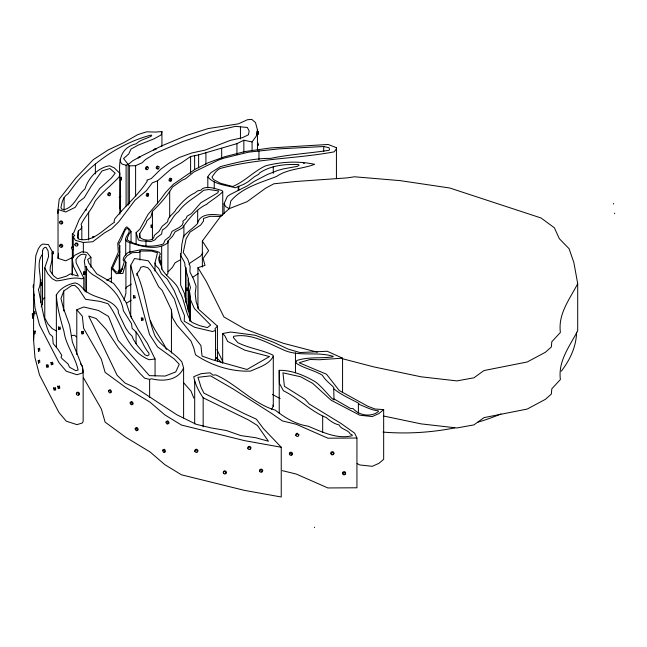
<?xml version="1.0" encoding="UTF-8"?>
<svg xmlns="http://www.w3.org/2000/svg" width="647" height="647" viewBox="0 0 647 647"><rect width="100%" height="100%" fill="white"/><g stroke="black" fill="none" stroke-linecap="round" stroke-linejoin="round"><path stroke-width="0.97" d="M189.992 316.448L185.527 299.755L185.527 268.828L185.98 267.963L184.864 266.071C186.174 261.348 179.065 256.754 181.265 252.67L181.815 244.712L183.449 236.511C187.646 231.553 192.992 228.399 197.4 223.716C200.077 212.564 213.445 214.222 221.945 215.305L221.945 215.2M32.989 316.148L32.981 316.876M83.196 331.644C83.293 329.533 83.528 335.292 83.261 333.464M32.884 317.151L32.9 318.502L32.916 316.06M33.66 295.161C33.693 299.302 33.725 290.754 33.757 294.895M59.807 327.196C60.066 325.101 60.203 331.968 59.847 328.312M119.873 214.238L120.116 177.238L120.188 178.208M34.978 331.45L35.092 330.819L35.205 333.528M39.507 360.662L39.613 360.031L39.726 362.741M118.757 272.533L118.725 270.22M120.002 272.508L120.002 271.287M142.583 318.13C143.003 315.995 143.246 322.91 142.647 319.246M187.072 288.279C187.323 286.12 187.921 291.926 187.25 290.082M34.801 311.393L34.914 314.013L34.849 313.496M188.245 311.272L188.326 278.493L185.527 268.828M207.808 187.905L207.808 176.938L208.488 175.677L210.898 172.709L220.457 166.627C236.794 162.348 253.673 158.264 270.648 158.378C289.896 154.342 309.856 153.234 329.113 150.298L329.574 149.247L328.959 147.678L323.718 146.521L279.269 148.842L248.537 152.158L224.307 158.038L218.468 160.068L194.06 171.892L185.228 178.96L182.236 180.198L172.506 186.999C167.298 195.928 160.044 203.991 152.433 211.31L150.791 217.093L146.748 220.926L146.335 222.649L139.687 233.834L140.092 237.578C143.48 240.708 154.212 242.059 154.261 235.411L158.919 231.537L162.106 226.337L167.63 221.784C167.816 215.912 174.278 213.874 176.34 208.957C181.621 202.673 187.404 196.243 195.038 192.863L197.578 190.865L200.934 190.226L202.309 188.738C208.358 185.568 215.944 189.005 222.067 190.541L222.738 191.795C217.902 196.526 212.386 199.753 207.161 203.789L207.04 204.137C197.343 208.423 190.404 217.068 184.217 225.221L182.422 227.987L175.062 231.893L172.474 236.349L167.994 240.967L167.913 242.714C156.93 251.521 139.056 245.876 127.135 241.687C122.048 237.223 132.837 232.734 127.799 228.593C123.868 227.372 122.59 240.757 119.113 243.046L119.04 244.873L119.816 245.771L119.816 271.708M167.994 240.967L167.913 273.632L166.441 275.032M47.514 365.126C47.838 363.04 49.059 368.03 47.943 367.173M54.841 387.99C55.27 385.733 56.338 391.629 55.157 389.785M52.14 252.095L52.14 254.206M136.121 244.615L136.121 232.629L139.841 229.184L148.139 214.319L160.068 200.085L165.527 192.588L173.234 184.371L194.982 169.377L208.229 162.72L224.558 156.76L245.173 151.511L270.794 147.928L328.11 144.467L336.432 147.686L336.351 149.117L334.038 151.883C296.253 158.847 257.231 158.386 220.053 168.511C216.244 170.371 214.27 173.784 211.981 177.076L213.494 179.551L220.425 183.255L232.685 186.53C244.873 181.403 253.624 171.479 265.399 165.899C281.461 161.645 298.372 160.852 314.66 164.314C302.149 169.118 287.931 168.673 276.633 176.413C260.628 182.737 242.269 187.355 230.761 201.08L229.362 208.706L225.706 206.676L224.08 203.7L227.348 196.429L230.122 194.537L247.453 185.81L254.303 181.306L267.138 174.633L277.717 170.428L283.2 168.924L297.329 166.344L299.051 165.211L298.574 164.605C284.971 163.982 270.818 165.357 259.334 173.113L258.8 174.197L254.619 176.599L248.165 181.71L244.048 184.16L235.298 187.767C225.973 185.115 214.537 184.727 207.808 176.938M155.062 375.98L155.062 359.004L149.125 359.732C125.583 350.221 121.976 321.996 108.017 303.718L99.889 301.381L85.574 299.31L78.441 288.643L74.72 285.311L71.542 285.659L63.762 290.996L60.964 298.542L63.333 307.915L69.585 325.223L72.367 341.996L82.606 367.601L83.156 371.37L83.156 421.302L82.371 422.976L76.953 424.642L66.269 421.173L58.901 412.454L39.507 374.977L34.978 357.637L33.595 340.079L33.595 290.147L35.803 255.67L38.383 248.634L40.599 245.488L42.726 244.073L48.388 244.558L52.358 251.812L51.946 260.563L50.24 267.348L50.078 270.858L53.652 275.905L57.518 278.784L66.18 276.269L70.321 273.859L78.295 276.107L73.346 266.192L72.173 258.024L75.238 254.999L81.821 251.788L86.868 252.37L90.928 257.271L90.928 267.251M33.595 340.079L33.976 334.167M57.915 212.353L57.809 213.211L57.955 210.574M134.73 295.42L135.118 298.024L134.891 297.515M72.674 257.409L65.703 260.814L58.036 258.331L58.036 209.507L59.209 199.219L75.731 178.111L93.249 159.68L108.195 149.942L123.472 142.809L137.811 134.625L146.659 131.818L155.612 132.077L161.928 131.559L161.928 146.505M58.036 258.331L58.57 253.656M154.981 270.964L154.981 262.989L157.48 252.775L151.398 251.028L139.97 251.068L139.809 252.354L132.004 252.71L126.772 256.066L124.281 259.625L125.914 262.294L125.914 293.212L123.973 300.321M92.505 237.95L93.031 236.365L93.217 237.004M120.099 178.467C118.749 162.712 118.692 148.179 136.242 143.771C140.585 139.453 146.804 138.79 151.73 135.838L151.22 135.029C126.683 141.475 103.617 155.256 85.42 172.935C78.554 178.879 73.491 186.643 67.935 193.914C62.896 196.931 61.886 202.462 60.931 207.695L61.813 209.232L64.837 209.499C74.745 206.417 77.503 195.087 84.959 188.932C88.356 177.982 97.972 167.492 109.634 165.786L114.317 167.913L119.873 173.331L119.258 176.704C111.519 185.301 102.266 192.013 95.117 201.322C91.745 209.725 85.056 216.203 81.134 224.372L81.821 226.741L80.81 229.159L78.327 230.809L77.438 236.373L77.664 237.95L79.217 239.317C93.208 242.358 103.924 228.981 114.519 222.18L114.042 221.371L114.77 218.888C125.219 205.9 138.256 195.119 147.362 180.966L146.861 180.149L151.277 178.588L160.868 169.134L168.778 163.351L179.251 157.512L191.771 152.967L205.236 150.055L230.316 140.391L242.447 137.674L248.383 134.811L249.2 131.009L247.324 127.475L235.411 126.343L209.943 132.295L182.68 141.596L156.162 152.902L145.438 159.583L142.057 162.834L135.603 165.664L129.368 165.883L123.553 158.564L128.704 154.002L131.026 149.053L138.118 145.171L153.929 138.887L161.087 134.972L161.928 131.559M190.081 321.632L190.453 296.552L189.474 291.296L190.477 287.47L188.245 280.345M120.099 159.534L120.949 162.818L122.251 164.176L126.1 165.236L128.858 163.966L132.845 160.691L141.418 156L161.79 145.834L186.708 135.417L208.164 128.583L238.347 123.852L247.469 119.727L251.78 119.396L255.5 122.574L257.449 129.829L256.358 135.999L252.079 141.919L252.079 150.88M160.116 262.836L159.615 254.902L160.359 254.311L160.141 253.349L159.041 252.201L156.784 251.392L152.126 250.187L141.378 249.637L128.211 252.387C125.858 254.279 123.245 256.81 123.124 259.981L124.208 261.501L124.03 262.617L121.038 271.603L118.078 272.29L116.128 271.877L112.554 267.987L118.061 255.953L119.242 254.627L119.695 252.217L119.234 247.566L119.816 245.771M58.909 385.976C59.621 384.666 60.236 389.809 59.217 388.054M52.666 251.408C53.24 250.373 54.065 253.867 53.216 253.915M257.174 134.228L257.247 131.519L257.32 132.15M185.527 299.755L185.98 298.89L184.864 296.997L184.597 293.819L180.65 285.084L180.642 253.365M120.035 179.947L119.873 179.583M56.265 330.835L52.148 328.579L47.87 323.791L44.772 317.823L44.772 267.89L48.582 256.479L48.121 250.955L46.091 247.324L44.732 247.469L43.276 248.691L42.484 250.987L42.5 254.125C34.437 264.963 44.142 278.089 38.44 289.549C41.78 304.478 43.26 319.828 49.625 333.941L52.633 336.618L53.183 343.557L57.979 349.34L61.837 355.446L60.988 357.144L62.031 358.648L68.089 364.01L69.561 367.245L75.796 370.658L78.125 370.06C75.238 356.554 65.816 345.247 63.996 331.507C60.592 319.642 57.073 307.43 56.338 294.967C60.276 288.238 67.579 284.348 75.044 282.917C80.867 283.871 82.921 290.099 87.855 292.59C97.729 299.051 112.352 298.768 118.28 310.423L118.352 312.784L125.567 327.892L128.947 332.914L132.166 336.23L133.347 339.376L137.107 345.183L145.041 354.896L147.443 355.818L149.069 354.766L148.883 353.036C142.259 345.627 140.504 334.386 132.142 328.498L131.527 323.662L123.375 310.706C121.086 293.924 106.367 282.577 92.65 274.563C89.836 272.427 86.827 269.969 86.156 266.378L85.161 266.871L85.161 291.837M120.609 271.991L122.445 267.923M257.838 142.607L258.153 145.438L257.838 143.828M120.949 211.642L120.099 208.358L120.69 206.636M151.034 227.542L151.155 224.832L151.277 225.463M334.006 400L333.706 387.383C329.824 383.445 325.231 380.137 322.287 375.171C313.973 370.141 304.058 368.466 295.946 363.08L296.787 360.516C308.562 356.537 321.066 358.673 333.1 356.812L333.181 356.343C317.936 351.58 301.704 356.36 286.435 351.151C269.783 344.317 252.193 332.704 233.583 336.319L233.365 337.564L237.805 342.643C248.958 348.321 261.712 349.703 272.824 355.057L273.293 356.182C269.217 364.69 258.533 367.367 250.607 371.087C231.4 371.985 211.343 365.506 195.515 354.831L193.776 347.997L191.002 341.018L177.019 325.304L172.353 317.451L171.439 310.01L162.195 290.438L158.644 286.823L150.419 270.592L147.759 267.704L143.464 266.475L140.698 267.348L139.509 270.357L136.978 273.608L136.978 275.614M273.293 356.182L273.293 406.235L271.578 409.292M93.944 237.061L94.139 236.632M111.389 282.052L111.389 268.084L118.32 252.29L117.746 243.369L125.381 228.011L126.78 226.854L129.416 229.07L131.05 231.569L131.05 242.544M125.914 262.294L122.914 273.43L116.274 273.641L111.389 268.084M83.156 371.37L82.371 373.036L76.953 374.71L66.269 371.232L58.901 362.522L39.507 325.045L34.978 307.705L33.595 290.147M41.19 306.767L42.5 304.066L42.484 250.987M202.349 267.057L202.349 241.016L220.627 216.373L229.362 208.601L247.211 201.629L265.553 188.245L273.851 183.797L296.035 181.475L347.14 177.893L354.475 176.785L400.178 180.634L449.762 188.002L540.997 217.966L554.366 227.784L559.34 238.703L569.085 248.707L573.873 262.577L577.698 283.685C569.546 299.424 557.965 313.819 560.383 332.469L551.818 341.721L551.333 346.986L545.429 352.243L527.265 361.964L484.005 370.545L473.919 377.816L456.879 380.897L421.1 376.805L373.772 366.889L341.673 358.519M131.511 317.976L130.718 315.057L130.718 265.302L134.519 258.509L148.252 260.773L161.289 278.93L174.399 299.019L181.095 320.815L200.918 345.514L202.058 356.109L213.025 359.926L246.992 369.486L269.5 356.562L244.914 350.205L227.663 341.462L225.019 336.092L222.673 333.496L230.753 332.04L255.339 335.283L273.843 342.392L288.109 349.081L299.917 352.55L327.172 351.248L342.562 358.171L342.562 392.001M146.545 240.215L145.963 241.21L145.963 246.2M189.094 264.631L190.081 262.989L200.635 255.994L202.907 252.799M125.777 288.416L126.772 286.993L131.252 284.114M136.978 273.608C145.737 293.584 147.023 315.679 154.94 335.777C161.289 347.083 173.808 352.105 181.847 361.867L183.602 367.892C178.151 380.533 163.238 381.762 151.495 378.778L149.627 379.409L144.621 378.171L140.156 373.667L118.312 347.69L106.116 329.315L96.16 318.526L88.744 316.06L117.075 375.22L125.13 383.129L136.016 387.974L176.874 414.792L196.195 424.295L210.785 427.869L226.345 430.522L240.894 435.609L255.719 437.72L268.424 441.238L257.433 425.483L248.61 420L203.158 397.792C198.839 391.411 195.127 384.31 193.744 376.675L201.096 373.723L206.862 373.084L210.129 372.866L212.992 375.139L215.791 374.904C236.996 384.512 252.783 403.477 275.331 410.19C284.826 417.638 295.744 424.375 307.875 426.114C321.923 431.751 336.683 439.507 352.3 435.714L352.025 434.8L350.35 434.08C348.078 429.487 341.042 429.608 339.028 424.893C334.281 423.971 329.913 420.768 326.298 417.574C310.536 411.217 298.615 398.14 283.443 390.78L279.35 383.218L279.221 370.319C291.837 370.076 304.737 375.495 315.51 381.932C322.069 386.793 326.929 393.708 332.784 399.223L334.264 399.07L350.359 408.386L353.116 408.637L354.605 410.093C360.735 415.746 371.507 417.048 378.406 411.589L378.333 410.845C371.265 410.182 364.997 406.599 358.381 404.1L358.98 403.453C350.569 398.875 341.462 395.026 334.006 388.984M131.05 231.569L129.109 233.923L127.532 237.522L127.37 239.964C137.754 246.742 151.786 247.801 163.432 243.943L165.106 240.134L169.813 236.462L172.053 231.359L178.879 227.704L182.09 225.188L183.222 222.608L182.745 221.298L185.972 218.759L187.104 216.179L191.423 213.631L200.845 202.778L217.796 192.806L218.629 190.922L208.771 189.506L203.595 190.299C195.378 197.416 184.63 202.576 178.556 211.666C171.39 216.527 170.355 226.021 162.365 229.936L161.604 234.02L156.97 237.433L154.916 239.883L150.832 241.606L141.086 240.813L138.393 239.956L136.121 232.629M221.945 215.305L220.627 216.478L209.927 216.308L203.546 218.443L203.473 221.072L200.635 225.075L190.081 232.071L186.15 238.622L183.263 252.443L187.8 259.269L190.113 266.491L189.927 271.958L193.534 279.083L196.098 286.273L195.176 293.633L196.187 301.947L198.815 309.436L217.432 326.08L214.958 328.805L215.532 330.399L215.532 360.33M214.958 359.732L217.432 357.007M72.343 247.178L72.343 234.109L73.807 232.572L79.282 219.341L99.719 188.552L111.446 177.941L115.174 173.194L109.893 168.519L102.048 170.921L91.041 186.425L84.256 197.691L78.481 202.09L75.287 207.307L65.703 211.99L58.036 209.507M73.257 257.821L73.257 236.899L74.728 235.371L72.343 234.109M167.994 271.894L172.474 267.268L175.062 262.819L179.955 260.037M73.257 236.899L75.376 240.328L83.342 242.488L92.699 241.768L104.385 232.96L111.664 228.763L118.708 221.856L134.932 200.303L146.254 190.841L152.32 182.826L157.536 180.845L171.681 168.471L182.058 162.454L190.598 156.501L198.621 154.884L236.939 143.634L243.846 140.221L252.079 141.919M44.732 297.41L43.276 298.623L42.484 300.92L42.5 304.066M357.128 463.559L359.813 464.967L372.276 466.309L378.916 463.333L383.663 459.37L383.663 409.616L378.916 413.579L372.276 416.555L359.813 415.212L331.151 400.258L312.655 383.347L300.637 376.78L282.957 372.826L284.413 386.316L304.955 399.215L309.25 404.027L340.945 423.413L354.621 433.134L356.934 438.027L356.934 487.781L327.867 487.951L296.221 474.033L282.31 470.652M192.515 277.417L198.2 273.649M90.928 257.271L87.66 259.398L88.906 263.175L96.767 273.875L113.678 283.483L118.975 290.252L126.246 302.845L130.799 316.391L138.474 330.116L147.33 343.233L155.062 359.004M126.772 303.039L131.252 300.159M106.812 280.394L111.664 277.595M119.129 197.424L120.892 196.502M238.233 186.837L238.233 190.218L238.8 189.959L238.8 186.579L238.258 186.239L238.751 186.595M76.791 354.556L76.791 309.776L83.738 306.993L98.433 310.447L108.51 316.423L118.086 340.282L149.417 375.648L165.131 376.061L175.717 371.944L179.259 364.301L174.318 359.028L157.536 346.889L149.481 334.467L130.718 265.302M85.161 266.871L84.288 261.073L86.302 254.918L83.77 254.174L81.158 254.481L77.955 256.81L75.942 259.657L76.176 262.933L83.786 278.008L81.627 278.849C72.949 276.334 64.724 280.458 56.265 280.895L52.148 278.647L47.87 273.851L44.772 267.89M215.532 330.399L212.499 331.523L194.577 327.277L184.233 321.203L184.444 315.453L174.092 290.511L167.314 279.132L161.354 273.77L158.636 268.359L155.822 265.618L154.981 262.989M197.942 308.756L197.942 267.696L205.01 265.399L203.077 258.493L208.601 250.68L202.349 241.016M238.233 190.218L238.824 190.032M71.542 335.591L74.72 335.251L76.233 336.852M160.116 256.851L158.944 256.964L158.75 258.792L159.105 261.275L161.879 267.324L161.685 268.473C166.053 277.466 176.752 281.639 179.486 291.571C185.365 301.203 184.945 313.682 191.973 322.4L199.721 325.676L207.42 327.592L210.639 325.069L194.318 308.465L190.081 298.688M342.562 358.171L319.416 359.748L310.083 359.481L299.124 362.765L326.509 374.233L339.214 390.505L367.658 406.179L374.945 408.993L383.663 409.616M356.934 438.027L327.867 438.197L296.221 424.27L282.31 420.898L271.7 413.49L232.758 388.742L210.534 375.858L197.95 377.33L201.209 387.707L203.918 393.101L243.604 413.32L256.382 419.183L263.41 428.589L281.243 447.247L281.243 497.001L244.509 490.386L181.435 474.801L164.872 464.675L150.007 451.905L125.486 437.081L105.113 422.111L101.312 408.92L83.617 378.002M281.243 447.247L244.509 440.631L181.435 425.039L164.872 414.921L150.007 402.151L125.486 387.327L105.113 372.357L101.312 359.166L83.617 328.239L82.323 316.197L76.791 309.776M383.631 416.029L421.1 423.882L456.879 427.966L473.919 424.893L484.005 417.622L527.265 409.041L545.429 399.312L551.333 394.063L551.818 388.798L560.383 379.546C557.965 360.897 569.546 346.501 577.698 330.754L577.698 283.685M317.362 352.178L283.321 343.29L244.898 329.024L223.935 316.957L206.231 281.308L197.942 267.696M280.191 398.633L272.363 394.403M183.675 382.838L191.002 391.071L193.776 398.051M80.479 363.816L82.323 365.959L82.97 371.976M52.561 364.649C53.936 365.175 51.8 359.748 52.189 363.323M39.782 351.046L39.613 348.159L39.516 349.137M150.419 320.645C154.601 331.24 161.904 339.263 166.441 349.453M216.866 349.485L222.73 361.503M272.824 405.111L273.293 406.235M33.668 313.536L33.701 316.246L33.587 311.086L33.62 313.795M119.946 272.104L119.93 269.662L119.905 271.012M56.394 346.897L56.338 294.967M32.479 314.927C32.439 319.068 32.399 310.511 32.358 314.652M614.65 213.114L614.65 213.712M613.615 203.49L613.615 204.088M358.381 404.1L358.381 413.109M336.432 147.686L336.432 178.669M323.718 146.521L323.718 151.511M322.683 416.142L322.683 432.164M314.499 527.192L314.499 527.604M295.453 352.809L295.453 372.834M279.221 370.319L279.221 413.36M273.269 166.425L273.269 173.412M258.954 150.702L258.954 159.68M257.449 129.829L257.449 131.818M257.449 133.808L257.449 150.751M243.846 140.221L243.846 152.182M240.449 126.998L240.449 138.951M236.939 143.634L236.939 154.593M224.08 203.7L224.08 213.672M222.738 191.795L222.738 214.739M222.673 333.496L222.673 363.355M221.678 148.292L221.678 158.256M217.432 326.08L217.432 361.01M214.238 181.815L214.238 188.803M205.916 152.457L205.916 164.411M203.158 397.792L203.158 426.826M198.621 154.884L198.621 167.84M197.667 210.235L197.667 223.207M194.634 155.49L194.634 169.433M194.69 380.865L194.69 423.906M190.598 156.501L190.598 173.436M190.453 296.552L190.453 319.497M189.474 291.296L189.474 320.225M188.326 278.493L188.326 309.42M185.98 267.963L186.053 302.756M183.902 226.013L183.902 236.988M183.602 367.892L183.602 417.946M171.439 310.01L171.439 353.06M169.684 191.431L169.684 217.368M161.669 246.232L161.669 269.168M157.536 180.845L157.536 203.765M152.433 211.31L152.433 239.236M149.627 379.409L149.627 397.428M139.97 251.068L139.97 260.045M139.687 233.834L139.687 237.821M136.072 331.774L136.072 343.759M135.603 165.664L135.603 196.559M129.91 242.94L129.91 252.912M129.368 165.883L129.368 203.748M128.114 164.306L128.114 205.164M126.1 165.236L126.1 206.094M125.712 239.099L125.712 255.055M122.558 267.518L122.558 269.516M120.099 180.464L120.099 208.358M119.242 254.627L119.242 270.583M95.384 164.031L95.384 173.994M88.647 212.111L88.647 240.005M86.504 267.114L86.504 292.08M83.786 278.008L83.786 289.993M83.342 242.488L83.342 252.451M81.821 226.741L81.821 239.697M78.327 230.809L78.327 238.775M72.343 249.168L72.343 274.991M72.173 258.024L72.173 275.007M64.102 197.489L64.102 210.445M63.762 290.996L63.762 310.972M52.358 253.559L52.358 274.643M40.898 279.488L40.898 302.464M221.492 362.603A164.338 94.591 0.2 0 1 216.648 357.637M576.614 332.275A154.407 89.69 -6.4 0 1 561.248 371.2M500.98 413.959A154.407 89.69 -6.4 0 1 477.923 422.176M454.776 427.902A154.407 89.69 -6.4 0 1 383.056 432.091M330.94 453.232A1.496 1.221 -1 0 1 332.768 451.727A1.496 1.221 -1 0 1 333.44 453.765M333.132 453.959A1.496 1.221 -1 0 1 332.768 454.081M331.636 453.968A1.496 1.221 -1 0 1 331.329 453.773M343.743 474.065A1.496 1.221 -1 0 1 342.773 472.375A1.496 1.221 -1 0 1 344.988 471.881A1.496 1.221 -1 0 1 345.183 473.741M344.875 473.936A1.496 1.221 -1 0 1 344.519 474.057M296.261 434.525A1.496 1.124 36.1 0 1 297.952 433.441M298.93 434.541A1.496 1.124 36.1 0 1 298.93 435.172M289.824 453.126A1.496 1.124 36.1 0 1 291.085 452.221A1.496 1.124 36.1 0 1 292.565 453.579A1.496 1.124 36.1 0 1 291.562 454.728M290.228 454.089A1.496 1.124 36.1 0 1 290.01 453.782M248.125 447.344A1.496 1.165 28.4 0 1 249.427 446.365A1.496 1.165 28.4 0 1 250.963 447.643A1.496 1.165 28.4 0 1 249.928 448.848M260.078 470.749A1.496 1.165 28.4 0 1 260.709 469.148A1.496 1.165 28.4 0 1 262.658 470.183A1.496 1.165 28.4 0 1 261.679 471.606M195.265 450.49A1.496 1.124 36.6 0 1 196.235 449.236A1.496 1.124 36.6 0 1 197.917 450.514A1.496 1.124 36.6 0 1 196.947 451.768M223.741 472.067A1.496 1.124 36.6 0 1 224.824 470.822A1.496 1.124 36.6 0 1 226.434 472.31A1.496 1.124 36.6 0 1 225.067 473.297M166.934 421.618A1.496 0.841 61.4 0 1 167.961 421.027A1.496 0.841 61.4 0 1 168.988 422.871A1.496 0.841 61.4 0 1 167.961 423.462M164.589 451.921A1.496 0.679 68.8 0 0 164.807 452.067L165.009 452.116A1.496 0.679 68.8 0 0 165.009 450.005L164.807 449.705A1.496 0.679 68.8 0 0 163.756 449.98M131.098 402.054A1.496 0.841 61.1 0 1 132.36 401.949A1.496 0.841 61.1 0 1 133.096 403.89A1.496 0.841 61.1 0 1 131.826 403.987M136.129 428.605A1.496 0.841 61.1 0 1 137.035 427.627A1.496 0.841 61.1 0 1 138.151 429.624A1.496 0.841 61.1 0 1 136.857 429.915M109.594 390.456A1.496 0.752 65.6 0 1 110.516 389.915A1.496 0.752 65.6 0 1 111.438 391.815A1.496 0.752 65.6 0 1 110.516 392.357M76.953 393.02A1.496 1.059 44.3 0 1 78.141 392.187A1.496 1.059 44.3 0 1 79.532 393.651A1.496 1.059 44.3 0 1 78.586 394.735M146.19 169.247A1.496 0.833 -61.9 0 1 145.454 168.317A1.496 0.833 -61.9 0 1 146.537 166.635A1.496 0.833 -61.9 0 1 147.467 167.274M157.172 168.503A1.496 0.833 -61.9 0 1 156.17 167.751A1.496 0.833 -61.9 0 1 157.439 165.939M108.898 194.998A1.496 0.784 -64.1 0 1 107.725 194.941A1.496 0.784 -64.1 0 1 108.405 192.976A1.496 0.784 -64.1 0 1 109.578 193.032M153.929 150.355A1.496 1.003 -50 0 1 154.997 148.721A1.496 1.003 -50 0 1 156.348 149.077M60.228 245.367A1.496 1.068 44.1 0 1 61.15 244.178A1.496 1.068 44.1 0 1 62.743 245.553A1.496 1.068 44.1 0 1 61.821 246.75M60.211 222.091A1.496 1.068 44.1 0 1 61.133 220.894A1.496 1.068 44.1 0 1 62.735 222.277A1.496 1.068 44.1 0 1 61.813 223.474M147.031 195.637A1.496 0.51 -75.2 0 1 146.262 195.653A1.496 0.51 -75.2 0 1 146.82 193.518A1.496 0.51 -75.2 0 1 147.492 193.882M169.846 180.764A1.496 0.671 -69.1 0 1 169.021 180.262A1.496 0.671 -69.1 0 1 169.846 178.321A1.496 0.671 -69.1 0 1 170.671 178.823M138.159 158.216A1.496 0.89 -58.7 0 1 139.752 156.606M139.784 157.456A1.496 0.89 -58.7 0 1 140.067 157.261M155.248 149.651A1.496 1.003 -50 0 1 155.547 149.408M73.378 249.564A1.496 0.898 57.7 0 1 71.817 248.747A1.496 0.898 57.7 0 1 71.817 247.017A1.496 0.898 57.7 0 1 73.378 247.841M72.375 246.879A1.496 0.898 57.7 0 1 73.443 246.539M75.424 243.547A1.496 1.108 39.1 0 1 77.551 243.474A1.496 1.108 39.1 0 1 77.405 245.456M85.954 210.526A1.496 0.429 -77.9 0 1 86.326 209.596M303.306 163.343A1.496 1.189 22.6 0 1 304.405 163.368M160.149 260.798A1.496 0.59 72.4 0 1 161.176 262.464A1.496 0.59 72.4 0 1 160.699 263.612M33.337 286.92L33.361 287.891L33.418 284.915L33.337 286.92M81.951 331.401L82.088 334.038L81.951 331.401M58.57 326.978L58.772 329.614L58.57 326.978M121.126 179.308C121.353 183.141 121.596 173.089 121.126 179.308M258.266 133.589C258.476 137.423 258.743 127.386 258.266 133.589M83.584 271.942L83.795 274.571L83.584 271.942M84.83 271.869L85.04 274.506L84.83 271.869M41.222 282.771L41.473 285.4L41.222 282.771M152.029 226.943C152.352 230.874 152.773 220.748 152.029 226.943M33.749 331.272L34.081 333.901L33.749 331.272M38.278 348.612L38.602 351.232L38.278 348.612M38.278 360.484L38.602 363.113L38.278 360.484M133.5 295.533L133.84 298.154L133.5 295.533M141.353 317.96L141.693 320.58L141.353 317.96M185.851 288.101L186.199 290.729L185.851 288.101M46.333 365.045C46.794 370.666 48.056 364.868 46.333 365.045M50.943 362.514C51.412 368.135 52.674 362.336 50.943 362.514M53.652 387.909C54.122 393.53 55.375 387.731 53.652 387.909M57.712 386.186C58.181 391.807 59.443 386 57.712 386.186M108.607 390.901A1.496 0.752 65.6 0 0 109.998 392.98A1.496 0.752 65.6 0 0 109.998 390.861A1.496 0.752 65.6 0 0 108.607 390.901M76.378 393.974A1.496 1.059 44.3 0 0 78.562 395.236A1.496 1.059 44.3 0 0 77.98 393.004A1.496 1.059 44.3 0 0 76.378 393.974M130.16 402.846A1.496 0.841 61.1 0 0 131.705 404.836A1.496 0.841 61.1 0 0 131.705 402.725A1.496 0.841 61.1 0 0 130.16 402.846M135.191 428.767A1.496 0.841 61.1 0 0 136.735 430.765A1.496 0.841 61.1 0 0 136.735 428.646A1.496 0.841 61.1 0 0 135.191 428.767M166.028 422.111A1.496 0.841 61.4 0 0 167.565 424.108A1.496 0.841 61.4 0 0 167.565 421.998A1.496 0.841 61.4 0 0 166.028 422.111M162.72 450.385A1.496 0.679 68.8 0 0 163.966 452.52A1.496 0.679 68.8 0 0 163.966 450.401A1.496 0.679 68.8 0 0 162.72 450.385M194.909 451.477A1.496 1.124 36.6 0 0 197.286 452.067A1.496 1.124 36.6 0 0 196.098 449.94A1.496 1.124 36.6 0 0 194.909 451.477M247.947 448.678A1.496 1.165 28.4 0 0 250.421 449.123A1.496 1.165 28.4 0 0 249.184 447.069A1.496 1.165 28.4 0 0 247.947 448.678M223.385 473.062A1.496 1.124 36.6 0 0 225.763 473.644A1.496 1.124 36.6 0 0 224.574 471.526A1.496 1.124 36.6 0 0 223.385 473.062M259.706 471.437A1.496 1.165 28.4 0 0 262.181 471.881A1.496 1.165 28.4 0 0 260.943 469.827A1.496 1.165 28.4 0 0 259.706 471.437M331.652 454.687A1.496 1.221 -1 0 0 333.892 453.62A1.496 1.221 -1 0 0 331.652 452.577A1.496 1.221 -1 0 0 331.652 454.687M295.922 435.52A1.496 1.124 36.1 0 0 298.307 436.094A1.496 1.124 36.1 0 0 297.11 433.975A1.496 1.124 36.1 0 0 295.922 435.52M289.524 454.445A1.496 1.124 36.1 0 0 291.91 455.027A1.496 1.124 36.1 0 0 290.721 452.908A1.496 1.124 36.1 0 0 289.524 454.445M343.395 474.663A1.496 1.221 -1 0 0 345.635 473.596A1.496 1.221 -1 0 0 343.395 472.553A1.496 1.221 -1 0 0 343.395 474.663M59.613 245.997A1.496 1.068 44.1 0 0 61.797 247.251A1.496 1.068 44.1 0 0 61.214 245.019A1.496 1.068 44.1 0 0 59.613 245.997M59.605 222.722A1.496 1.068 44.1 0 0 61.788 223.975A1.496 1.068 44.1 0 0 61.198 221.743A1.496 1.068 44.1 0 0 59.605 222.722M74.89 244.833A1.496 1.108 39.1 0 0 77.155 245.989A1.496 1.108 39.1 0 0 76.548 243.782A1.496 1.108 39.1 0 0 74.89 244.833M171.099 180.925A1.496 0.671 -69.1 0 0 171.471 178.564A1.496 0.671 -69.1 0 0 170.096 180.319A1.496 0.671 -69.1 0 0 171.099 180.925M148.171 195.936A1.496 0.51 -75.2 0 0 148.446 193.542A1.496 0.51 -75.2 0 0 147.411 195.402A1.496 0.51 -75.2 0 0 148.171 195.936M158.353 168.786A1.496 0.833 -61.9 0 0 158.806 166.457A1.496 0.833 -61.9 0 0 157.108 168.066A1.496 0.833 -61.9 0 0 158.353 168.786M147.629 169.409A1.496 0.833 -61.9 0 0 148.082 167.088A1.496 0.833 -61.9 0 0 146.384 168.689A1.496 0.833 -61.9 0 0 147.629 169.409M109.853 195.459A1.496 0.784 -64.1 0 0 110.289 193.121A1.496 0.784 -64.1 0 0 108.68 194.771A1.496 0.784 -64.1 0 0 109.853 195.459"/></g></svg>
